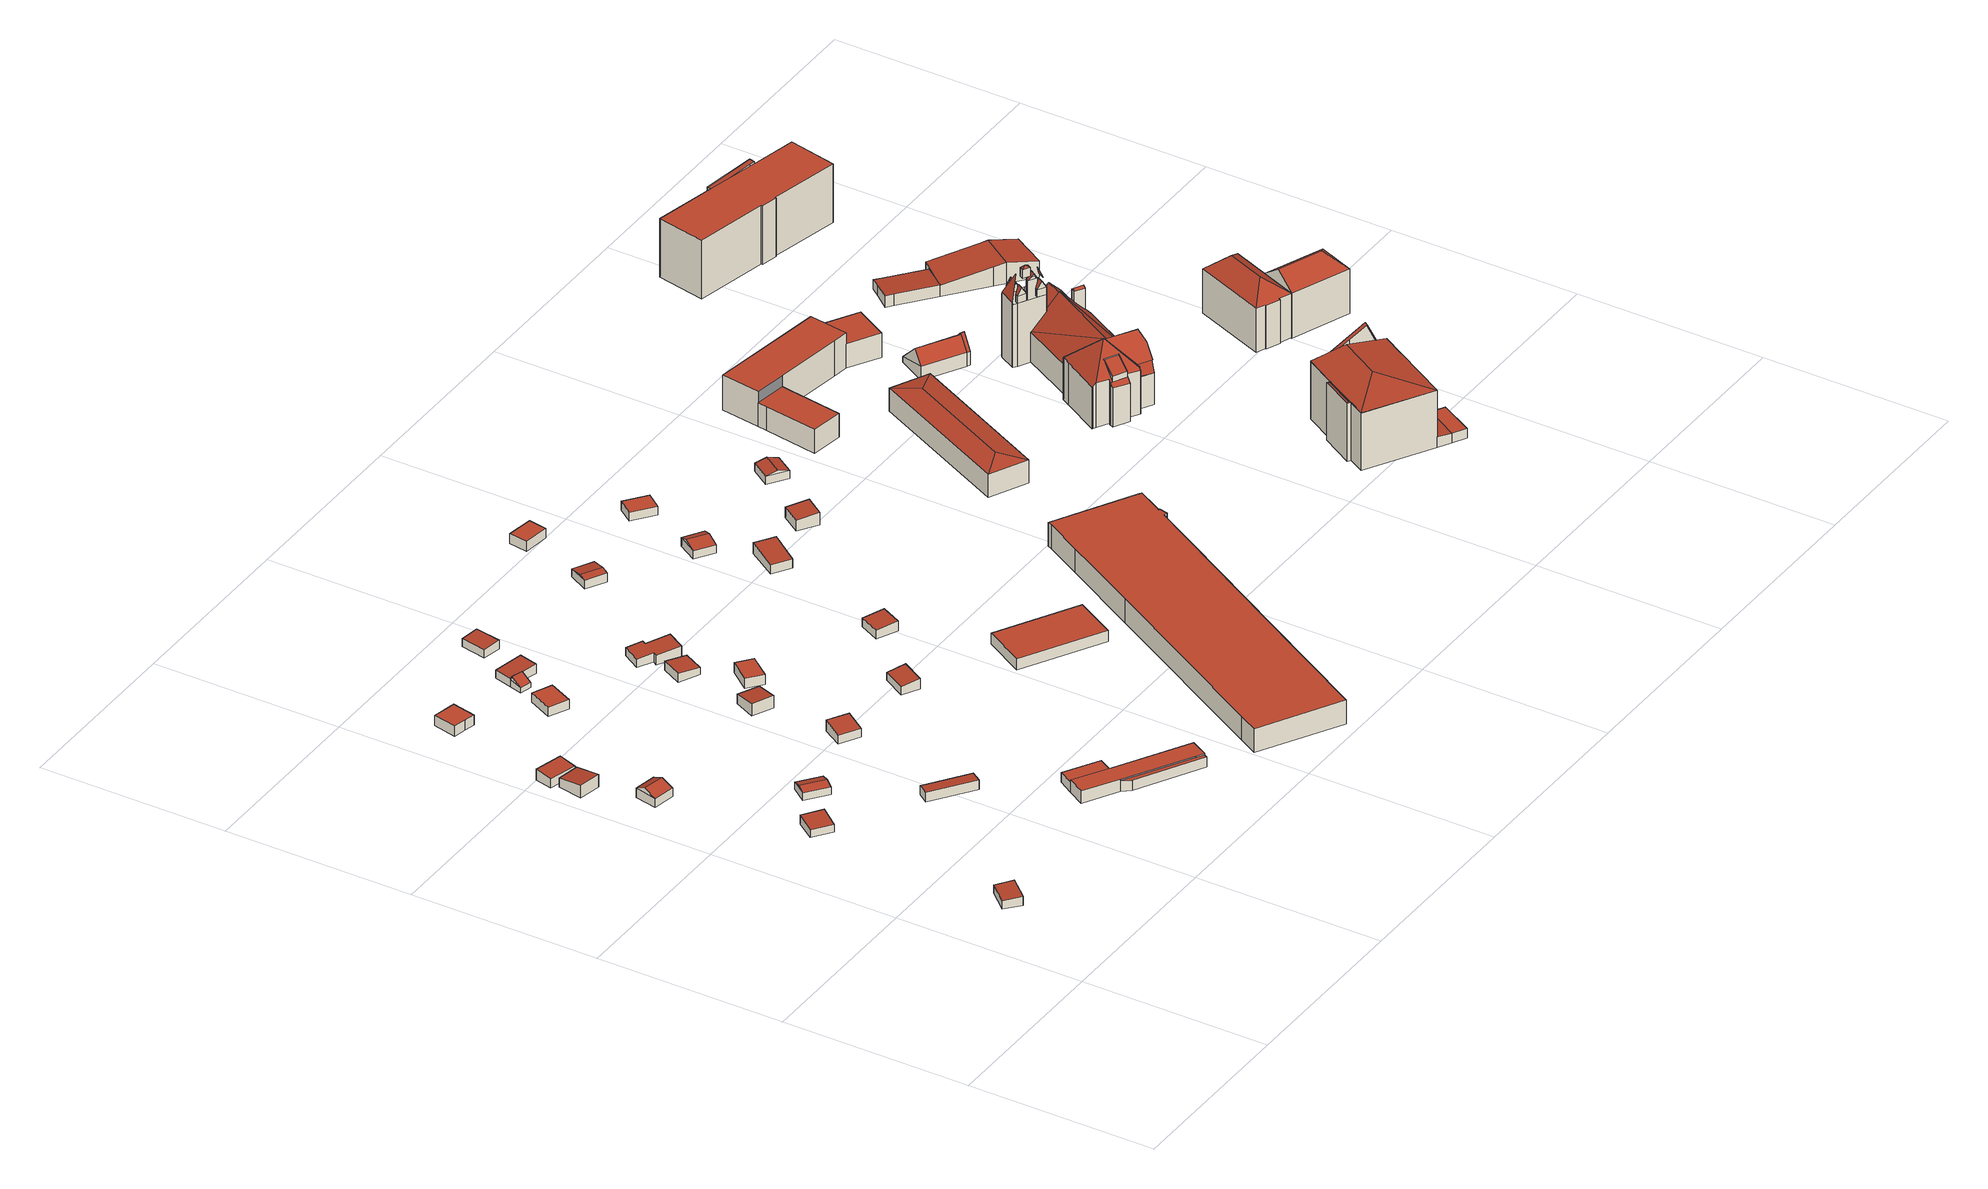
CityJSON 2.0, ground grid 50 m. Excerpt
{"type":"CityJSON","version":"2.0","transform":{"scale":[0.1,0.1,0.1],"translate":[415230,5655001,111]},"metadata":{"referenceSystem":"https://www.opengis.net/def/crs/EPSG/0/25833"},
"CityObjects":{
"building1":{"type":"Building","attributes":{"Dachtyp_tdc":"tdcPolyFlatRoof","Gemeindeschluessel":14612000,"Dachneigung":4.73,"QualitaetDacherkennung":81,"Geometrietyp2DReferenz":"3000","measuredHeight":2.61,"function":"31001_9998","roofType":"2100"},"geometry":[{"type":"Solid","lod":"2","boundaries":[[[[0,1,2,3]],[[4,5,1,0]],[[5,6,2,1]],[[6,7,3,2]],[[7,4,0,3]],[[7,6,5,4]]]],"semantics":{"surfaces":[{"type":"GroundSurface"},{"type":"WallSurface"},{"type":"RoofSurface"}],"values":[[0,1,1,1,1,2]]}}]},
"building2":{"type":"Building","attributes":{"Dachtyp_tdc":"tdcPolyFlatRoof","Gemeindeschluessel":14612000,"Dachneigung":4.54,"QualitaetDacherkennung":50,"Geometrietyp2DReferenz":"3000","measuredHeight":2.51,"function":"31001_9998","roofType":"2100"},"geometry":[{"type":"Solid","lod":"2","boundaries":[[[[8,9,10,11]],[[9,12,13,10]],[[12,14,15,13]],[[14,8,11,15]],[[14,12,9,8]],[[11,10,13,15]]]],"semantics":{"surfaces":[{"type":"WallSurface"},{"type":"RoofSurface"},{"type":"GroundSurface"}],"values":[[0,0,0,0,1,2]]}}]},
"building3":{"type":"Building","attributes":{"Dachtyp_tdc":"tdcPolyFlatRoof","Gemeindeschluessel":14612000,"Dachneigung":8.21,"QualitaetDacherkennung":61,"Geometrietyp2DReferenz":"3000","measuredHeight":3.49,"function":"31001_9998","roofType":"2100"},"geometry":[{"type":"Solid","lod":"2","boundaries":[[[[16,17,18,19]],[[17,20,21,18]],[[20,22,23,21]],[[22,16,19,23]],[[22,20,17,16]],[[19,18,21,23]]]],"semantics":{"surfaces":[{"type":"WallSurface"},{"type":"RoofSurface"},{"type":"GroundSurface"}],"values":[[0,0,0,0,1,2]]}}]},
"building4":{"type":"Building","attributes":{"Dachtyp_tdc":"tdcGableRoof","Gemeindeschluessel":14612000,"Dachneigung":23.46,"QualitaetDacherkennung":86,"Geometrietyp2DReferenz":"3000","measuredHeight":3.85,"function":"31001_9998","roofType":"3100"},"geometry":[{"type":"Solid","lod":"2","boundaries":[[[[24,25,26,27]],[[25,28,29,26]],[[28,30,31,29]],[[30,24,27,31]],[[28,25,32]],[[24,30,33]],[[25,24,33,32]],[[30,28,32,33]],[[27,26,29,31]]]],"semantics":{"surfaces":[{"type":"WallSurface"},{"type":"RoofSurface"},{"type":"GroundSurface"}],"values":[[0,0,0,0,0,0,1,1,2]]}}]},
"building5":{"type":"Building","attributes":{"Dachtyp_tdc":"tdcPolyFlatRoof","Gemeindeschluessel":14612000,"Dachneigung":6.87,"QualitaetDacherkennung":77,"Geometrietyp2DReferenz":"3000","measuredHeight":3.14,"function":"31001_9998","roofType":"2100"},"geometry":[{"type":"Solid","lod":"2","boundaries":[[[[34,35,36,37]],[[35,38,39,36]],[[38,40,41,39]],[[40,34,37,41]],[[40,38,35,34]],[[37,36,39,41]]]],"semantics":{"surfaces":[{"type":"WallSurface"},{"type":"RoofSurface"},{"type":"GroundSurface"}],"values":[[0,0,0,0,1,2]]}}]},
"building6":{"type":"Building","attributes":{"Dachtyp_tdc":"tdcGableRoof","Gemeindeschluessel":14612000,"Dachneigung":14.15,"QualitaetDacherkennung":58,"Geometrietyp2DReferenz":"3000","measuredHeight":2.53,"function":"31001_9998","roofType":"3100"},"geometry":[{"type":"Solid","lod":"2","boundaries":[[[[42,43,44,45]],[[43,46,47,44]],[[46,48,49,47]],[[48,42,45,49]],[[46,43,50]],[[42,48,51]],[[43,42,51,50]],[[48,46,50,51]],[[45,44,47,49]]]],"semantics":{"surfaces":[{"type":"WallSurface"},{"type":"RoofSurface"},{"type":"GroundSurface"}],"values":[[0,0,0,0,0,0,1,1,2]]}}]},
"building7":{"type":"Building","attributes":{"Dachtyp_tdc":"tdcPolyFlatRoof","Gemeindeschluessel":14612000,"Dachneigung":0,"QualitaetDacherkennung":83,"Geometrietyp2DReferenz":"3000","measuredHeight":2.77,"function":"31001_9998","roofType":"1000"},"geometry":[{"type":"Solid","lod":"2","boundaries":[[[[52,53,54,55]],[[53,56,57,54]],[[56,58,59,57]],[[58,60,61,59]],[[60,52,55,61]],[[60,58,56,53,52]],[[55,54,57,59,61]]]],"semantics":{"surfaces":[{"type":"WallSurface"},{"type":"RoofSurface"},{"type":"GroundSurface"}],"values":[[0,0,0,0,0,1,2]]}}]},
"building8":{"type":"Building","attributes":{"Dachtyp_tdc":"tdcPolyFlatRoof","Gemeindeschluessel":14612000,"Dachneigung":3.27,"QualitaetDacherkennung":50,"Geometrietyp2DReferenz":"3000","measuredHeight":2.54,"function":"31001_9998","roofType":"2100"},"geometry":[{"type":"Solid","lod":"2","boundaries":[[[[62,63,64,65]],[[63,66,67,64]],[[66,68,69,67]],[[68,62,65,69]],[[68,66,63,62]],[[65,64,67,69]]]],"semantics":{"surfaces":[{"type":"WallSurface"},{"type":"RoofSurface"},{"type":"GroundSurface"}],"values":[[0,0,0,0,1,2]]}}]},
"building9":{"type":"Building","attributes":{"Dachtyp_tdc":"tdcPolyFlatRoof","Gemeindeschluessel":14612000,"Dachneigung":0,"QualitaetDacherkennung":78,"Geometrietyp2DReferenz":"3000","measuredHeight":2.48,"function":"31001_9998","roofType":"1000"},"geometry":[{"type":"Solid","lod":"2","boundaries":[[[[70,71,72,73]],[[71,74,75,72]],[[74,76,77,75]],[[76,70,73,77]],[[76,74,71,70]],[[73,72,75,77]]]],"semantics":{"surfaces":[{"type":"WallSurface"},{"type":"RoofSurface"},{"type":"GroundSurface"}],"values":[[0,0,0,0,1,2]]}}]},
"building10":{"type":"Building","attributes":{"Gemeindeschluessel":14612000,"Geometrietyp2DReferenz":"3000","function":"31001_2000","roofType":"9999"},"children":["building10-1","building10-2","building10-3"]},
"building10-1":{"type":"BuildingPart","attributes":{"Dachtyp_tdc":"tdcPolyFlatRoof","Dachneigung":0,"QualitaetDacherkennung":18,"Geometrietyp2DReferenz":"3000","measuredHeight":3.37,"roofType":"1000"},"parents":["building10"],"geometry":[{"type":"MultiSurface","lod":"2","boundaries":[[[78,79,80,81,82]],[[83,84,85,86,87]],[[84,88,89,90,85]],[[91,78,82,92,93]],[[91,88,84,83,79,78]],[[82,81,86,85,90,92]]],"semantics":{"surfaces":[{"type":"WallSurface"},{"type":"RoofSurface"},{"type":"GroundSurface"}],"values":[0,0,0,0,1,2]}}]},
"building10-2":{"type":"BuildingPart","attributes":{"Dachtyp_tdc":"tdcPolyFlatRoof","Dachneigung":0,"QualitaetDacherkennung":76,"Geometrietyp2DReferenz":"3000","measuredHeight":2.63,"roofType":"1000"},"parents":["building10"],"geometry":[{"type":"MultiSurface","lod":"2","boundaries":[[[80,94,95,81]],[[94,96,97,95]],[[96,87,86,97]],[[87,96,94,80]],[[81,95,97,86]]],"semantics":{"surfaces":[{"type":"WallSurface"},{"type":"RoofSurface"},{"type":"GroundSurface"}],"values":[0,0,0,1,2]}}]},
"building10-3":{"type":"BuildingPart","attributes":{"Dachtyp_tdc":"tdcPolyFlatRoof","Dachneigung":8.44,"QualitaetDacherkennung":33,"Geometrietyp2DReferenz":"3000","measuredHeight":2.91,"roofType":"2100"},"parents":["building10"],"geometry":[{"type":"MultiSurface","lod":"2","boundaries":[[[98,92,90,99]],[[100,93,92,98]],[[89,101,99,90]],[[101,100,98,99]],[[101,89,93,100]]],"semantics":{"surfaces":[{"type":"GroundSurface"},{"type":"WallSurface"},{"type":"RoofSurface"}],"values":[0,1,1,1,2]}}]},
"building11":{"type":"Building","attributes":{"Dachtyp_tdc":"tdcPolyFlatRoof","Gemeindeschluessel":14612000,"Dachneigung":7.02,"QualitaetDacherkennung":82,"Geometrietyp2DReferenz":"3000","measuredHeight":3.09,"function":"31001_9998","roofType":"2100"},"geometry":[{"type":"Solid","lod":"2","boundaries":[[[[102,103,104,105]],[[103,106,107,104]],[[106,108,109,107]],[[108,102,105,109]],[[108,106,103,102]],[[105,104,107,109]]]],"semantics":{"surfaces":[{"type":"WallSurface"},{"type":"RoofSurface"},{"type":"GroundSurface"}],"values":[[0,0,0,0,1,2]]}}]},
"building12":{"type":"Building","attributes":{"Gemeindeschluessel":14612000,"Geometrietyp2DReferenz":"3000","function":"31001_9998","roofType":"9999"},"children":["building12-1","building12-2"]},
"building12-1":{"type":"BuildingPart","attributes":{"Dachtyp_tdc":"tdcGableRoof","Dachneigung":29.03,"QualitaetDacherkennung":16,"Geometrietyp2DReferenz":"3000","measuredHeight":3.1,"roofType":"3100"},"parents":["building12"],"geometry":[{"type":"MultiSurface","lod":"2","boundaries":[[[110,111,112,113]],[[111,114,115,112]],[[116,110,113,117]],[[114,111,118]],[[110,116,119]],[[111,110,119,118]],[[116,114,118,119]],[[113,112,115,117]]],"semantics":{"surfaces":[{"type":"WallSurface"},{"type":"RoofSurface"},{"type":"GroundSurface"}],"values":[0,0,0,0,0,1,1,2]}}]},
"building12-2":{"type":"BuildingPart","attributes":{"Dachtyp_tdc":"tdcPolyFlatRoof","Dachneigung":3.23,"QualitaetDacherkennung":62,"Geometrietyp2DReferenz":"3000","measuredHeight":2.67,"roofType":"2100"},"parents":["building12"],"geometry":[{"type":"MultiSurface","lod":"2","boundaries":[[[120,121,116,117,122]],[[123,124,125,115,114]],[[124,126,127,125]],[[126,120,122,127]],[[126,124,123,121,120]],[[122,117,115,125,127]]],"semantics":{"surfaces":[{"type":"WallSurface"},{"type":"RoofSurface"},{"type":"GroundSurface"}],"values":[0,0,0,0,1,2]}}]},
"building13":{"type":"Building","attributes":{"Dachtyp_tdc":"tdcPolyFlatRoof","Gemeindeschluessel":14612000,"Dachneigung":7.16,"QualitaetDacherkennung":60,"Geometrietyp2DReferenz":"3000","measuredHeight":3.4,"function":"31001_9998","roofType":"2100"},"geometry":[{"type":"Solid","lod":"2","boundaries":[[[[128,129,130,131]],[[129,132,133,130]],[[132,134,135,133]],[[134,128,131,135]],[[134,132,129,128]],[[131,130,133,135]]]],"semantics":{"surfaces":[{"type":"WallSurface"},{"type":"RoofSurface"},{"type":"GroundSurface"}],"values":[[0,0,0,0,1,2]]}}]},
"building14":{"type":"Building","attributes":{"Dachtyp_tdc":"tdcPolyFlatRoof","Gemeindeschluessel":14612000,"Dachneigung":3.27,"QualitaetDacherkennung":83,"Geometrietyp2DReferenz":"3000","measuredHeight":2.46,"function":"31001_9998","roofType":"2100"},"geometry":[{"type":"Solid","lod":"2","boundaries":[[[[136,137,138,139]],[[137,140,141,138]],[[140,142,143,141]],[[142,136,139,143]],[[142,140,137,136]],[[139,138,141,143]]]],"semantics":{"surfaces":[{"type":"WallSurface"},{"type":"RoofSurface"},{"type":"GroundSurface"}],"values":[[0,0,0,0,1,2]]}}]},
"building15":{"type":"Building","attributes":{"Dachtyp_tdc":"tdcPolyFlatRoof","Gemeindeschluessel":14612000,"Dachneigung":5.06,"QualitaetDacherkennung":80,"Geometrietyp2DReferenz":"3000","measuredHeight":2.51,"function":"31001_9998","roofType":"2100"},"geometry":[{"type":"Solid","lod":"2","boundaries":[[[[144,145,146,147]],[[145,148,149,146]],[[148,150,151,149]],[[150,144,147,151]],[[150,148,145,144]],[[147,146,149,151]]]],"semantics":{"surfaces":[{"type":"WallSurface"},{"type":"RoofSurface"},{"type":"GroundSurface"}],"values":[[0,0,0,0,1,2]]}}]},
"building16":{"type":"Building","attributes":{"Dachtyp_tdc":"tdcPolyFlatRoof","Gemeindeschluessel":14612000,"Dachneigung":0,"QualitaetDacherkennung":72,"Geometrietyp2DReferenz":"3000","measuredHeight":2.87,"function":"31001_9998","roofType":"1000"},"geometry":[{"type":"Solid","lod":"2","boundaries":[[[[152,153,154,155]],[[153,156,157,154]],[[156,158,159,157]],[[158,152,155,159]],[[158,156,153,152]],[[155,154,157,159]]]],"semantics":{"surfaces":[{"type":"WallSurface"},{"type":"RoofSurface"},{"type":"GroundSurface"}],"values":[[0,0,0,0,1,2]]}}]},
"building17":{"type":"Building","attributes":{"Dachtyp_tdc":"tdcPolyFlatRoof","Gemeindeschluessel":14612000,"Dachneigung":4.53,"QualitaetDacherkennung":60,"Geometrietyp2DReferenz":"3000","measuredHeight":3.14,"function":"31001_9998","roofType":"2100"},"geometry":[{"type":"Solid","lod":"2","boundaries":[[[[160,161,162,163]],[[161,164,165,162]],[[164,166,167,165]],[[166,168,169,167]],[[168,170,171,169]],[[170,172,173,171]],[[172,174,175,173]],[[174,160,163,175]],[[174,172,170,168,166,164,161,160]],[[163,162,165,167,169,171,173,175]]]],"semantics":{"surfaces":[{"type":"WallSurface"},{"type":"RoofSurface"},{"type":"GroundSurface"}],"values":[[0,0,0,0,0,0,0,0,1,2]]}}]},
"building18":{"type":"Building","attributes":{"Dachtyp_tdc":"tdcPolyFlatRoof","Gemeindeschluessel":14612000,"Dachneigung":8.21,"QualitaetDacherkennung":51,"Geometrietyp2DReferenz":"3000","measuredHeight":2.97,"function":"31001_9998","roofType":"2100"},"geometry":[{"type":"Solid","lod":"2","boundaries":[[[[176,177,178,179]],[[177,180,181,178]],[[180,182,183,181]],[[182,176,179,183]],[[182,180,177,176]],[[179,178,181,183]]]],"semantics":{"surfaces":[{"type":"WallSurface"},{"type":"RoofSurface"},{"type":"GroundSurface"}],"values":[[0,0,0,0,1,2]]}}]},
"building19":{"type":"Building","attributes":{"Dachtyp_tdc":"tdcPolyFlatRoof","Gemeindeschluessel":14612000,"Dachneigung":2.97,"QualitaetDacherkennung":89,"Geometrietyp2DReferenz":"3000","measuredHeight":2.74,"function":"31001_9998","roofType":"2100"},"geometry":[{"type":"Solid","lod":"2","boundaries":[[[[184,185,186,187]],[[185,188,189,186]],[[188,190,191,189]],[[190,184,187,191]],[[190,188,185,184]],[[187,186,189,191]]]],"semantics":{"surfaces":[{"type":"WallSurface"},{"type":"RoofSurface"},{"type":"GroundSurface"}],"values":[[0,0,0,0,1,2]]}}]},
"building20":{"type":"Building","attributes":{"Dachtyp_tdc":"tdcPolyFlatRoof","Gemeindeschluessel":14612000,"Dachneigung":0,"QualitaetDacherkennung":92,"Geometrietyp2DReferenz":"3000","measuredHeight":3.09,"function":"31001_2000","roofType":"1000"},"geometry":[{"type":"Solid","lod":"2","boundaries":[[[[192,193,194,195]],[[193,196,197,194]],[[196,198,199,197]],[[198,192,195,199]],[[198,196,193,192]],[[195,194,197,199]]]],"semantics":{"surfaces":[{"type":"WallSurface"},{"type":"RoofSurface"},{"type":"GroundSurface"}],"values":[[0,0,0,0,1,2]]}}]},
"building21":{"type":"Building","attributes":{"Dachtyp_tdc":"tdcGableRoof","Gemeindeschluessel":14612000,"Dachneigung":10.49,"QualitaetDacherkennung":80,"Geometrietyp2DReferenz":"3000","measuredHeight":2.82,"function":"31001_9998","roofType":"3100"},"geometry":[{"type":"Solid","lod":"2","boundaries":[[[[200,201,202,203]],[[204,205,203,202]],[[206,207,208,209]],[[201,200,207,206]],[[200,205,208,207]],[[205,204,209,208]],[[204,201,206,209]],[[205,200,203]],[[201,204,202]]]],"semantics":{"surfaces":[{"type":"RoofSurface"},{"type":"GroundSurface"},{"type":"WallSurface"}],"values":[[0,0,1,2,2,2,2,2,2]]}}]},
"building22":{"type":"Building","attributes":{"Dachtyp_tdc":"tdcPolyFlatRoof","Gemeindeschluessel":14612000,"Dachneigung":0,"QualitaetDacherkennung":30,"Geometrietyp2DReferenz":"3000","measuredHeight":6.66,"function":"31001_2000","roofType":"1000"},"geometry":[{"type":"Solid","lod":"2","boundaries":[[[[210,211,212,213]],[[211,214,215,212]],[[214,216,217,215]],[[216,218,219,217]],[[218,220,221,219]],[[220,222,223,221]],[[222,224,225,223]],[[224,226,227,225]],[[226,228,229,227]],[[228,230,231,229]],[[230,232,233,231]],[[232,234,235,233]],[[234,236,237,235]],[[236,238,239,237]],[[238,240,241,239]],[[240,242,243,241]],[[242,210,213,243]],[[242,240,238,236,234,232,230,228,226,224,222,220,218,216,214,211,210]],[[213,212,215,217,219,221,223,225,227,229,231,233,235,237,239,241,243]]]],"semantics":{"surfaces":[{"type":"WallSurface"},{"type":"RoofSurface"},{"type":"GroundSurface"}],"values":[[0,0,0,0,0,0,0,0,0,0,0,0,0,0,0,0,0,1,2]]}}]},
"building23":{"type":"Building","attributes":{"Dachtyp_tdc":"tdcPolyFlatRoof","Gemeindeschluessel":14612000,"Dachneigung":0,"QualitaetDacherkennung":79,"Geometrietyp2DReferenz":"3000","measuredHeight":2.69,"function":"31001_9998","roofType":"1000"},"geometry":[{"type":"Solid","lod":"2","boundaries":[[[[244,245,246,247]],[[245,248,249,246]],[[248,250,251,249]],[[250,244,247,251]],[[250,248,245,244]],[[247,246,249,251]]]],"semantics":{"surfaces":[{"type":"WallSurface"},{"type":"RoofSurface"},{"type":"GroundSurface"}],"values":[[0,0,0,0,1,2]]}}]},
"building24":{"type":"Building","attributes":{"Dachtyp_tdc":"tdcGableRoof","Gemeindeschluessel":14612000,"Dachneigung":14.58,"QualitaetDacherkennung":64,"Geometrietyp2DReferenz":"3000","measuredHeight":3.14,"function":"31001_9998","roofType":"3100"},"geometry":[{"type":"Solid","lod":"2","boundaries":[[[[252,253,254,255]],[[253,256,257,254]],[[256,258,259,257]],[[258,252,255,259]],[[256,253,260]],[[252,258,261]],[[253,252,261,260]],[[258,256,260,261]],[[255,254,257,259]]]],"semantics":{"surfaces":[{"type":"WallSurface"},{"type":"RoofSurface"},{"type":"GroundSurface"}],"values":[[0,0,0,0,0,0,1,1,2]]}}]},
"building25":{"type":"Building","attributes":{"Dachtyp_tdc":"tdcPolyFlatRoof","Gemeindeschluessel":14612000,"Dachneigung":2.65,"QualitaetDacherkennung":71,"Geometrietyp2DReferenz":"3000","measuredHeight":3.02,"function":"31001_9998","roofType":"2100"},"geometry":[{"type":"Solid","lod":"2","boundaries":[[[[262,263,264,265]],[[263,266,267,264]],[[266,268,269,267]],[[268,262,265,269]],[[268,266,263,262]],[[265,264,267,269]]]],"semantics":{"surfaces":[{"type":"WallSurface"},{"type":"RoofSurface"},{"type":"GroundSurface"}],"values":[[0,0,0,0,1,2]]}}]},
"building26":{"type":"Building","attributes":{"Dachtyp_tdc":"tdcPolyFlatRoof","Gemeindeschluessel":14612000,"Dachneigung":0,"QualitaetDacherkennung":67,"Geometrietyp2DReferenz":"3000","measuredHeight":2.43,"function":"31001_9998","roofType":"1000"},"geometry":[{"type":"Solid","lod":"2","boundaries":[[[[270,271,272,273]],[[271,274,275,272]],[[274,276,277,275]],[[276,270,273,277]],[[276,274,271,270]],[[273,272,275,277]]]],"semantics":{"surfaces":[{"type":"WallSurface"},{"type":"RoofSurface"},{"type":"GroundSurface"}],"values":[[0,0,0,0,1,2]]}}]},
"building27":{"type":"Building","attributes":{"Dachtyp_tdc":"tdcPolyFlatRoof","Gemeindeschluessel":14612000,"Dachneigung":5.5,"QualitaetDacherkennung":77,"Geometrietyp2DReferenz":"3000","measuredHeight":3.47,"function":"31001_9998","roofType":"2100"},"geometry":[{"type":"Solid","lod":"2","boundaries":[[[[278,279,280,281]],[[279,282,283,280]],[[282,284,285,283]],[[284,278,281,285]],[[284,282,279,278]],[[281,280,283,285]]]],"semantics":{"surfaces":[{"type":"WallSurface"},{"type":"RoofSurface"},{"type":"GroundSurface"}],"values":[[0,0,0,0,1,2]]}}]},
"building28":{"type":"Building","attributes":{"Dachtyp_tdc":"tdcGableRoof","Gemeindeschluessel":14612000,"Dachneigung":17.11,"QualitaetDacherkennung":74,"Geometrietyp2DReferenz":"3000","measuredHeight":3.15,"function":"31001_9998","roofType":"3100"},"geometry":[{"type":"Solid","lod":"2","boundaries":[[[[286,287,288,289]],[[287,290,291,288]],[[290,292,293,291]],[[292,286,289,293]],[[290,287,294]],[[286,292,295]],[[287,286,295,294]],[[292,290,294,295]],[[289,288,291,293]]]],"semantics":{"surfaces":[{"type":"WallSurface"},{"type":"RoofSurface"},{"type":"GroundSurface"}],"values":[[0,0,0,0,0,0,1,1,2]]}}]},
"building29":{"type":"Building","attributes":{"name":"Berufsfeuerwehr Dresden-Striesen","Dachtyp_tdc":"tdcFreeFormRoof","Gemeindeschluessel":14612000,"Dachneigung":10.48,"QualitaetDacherkennung":61,"Geometrietyp2DReferenz":"3000","measuredHeight":7.42,"function":"31001_3072","roofType":"5000"},"geometry":[{"type":"Solid","lod":"2","boundaries":[[[[296,297,298,299]],[[297,300,301,298]],[[300,302,303,301]],[[302,296,299,303]],[[304,305,302,300]],[[304,300,297]],[[305,304,297,296]],[[305,296,302]],[[299,298,301,303]]]],"semantics":{"surfaces":[{"type":"WallSurface"},{"type":"RoofSurface"},{"type":"GroundSurface"}],"values":[[0,0,0,0,1,1,1,1,2]]}}]},
"building30":{"type":"Building","attributes":{"Gemeindeschluessel":14612000,"Geometrietyp2DReferenz":"3000","function":"31001_9998","roofType":"9999"},"children":["building30-1","building30-2","building30-3"]},
"building30-1":{"type":"BuildingPart","attributes":{"Dachtyp_tdc":"tdcPolyFlatRoof","Dachneigung":0,"QualitaetDacherkennung":69,"Geometrietyp2DReferenz":"3000","measuredHeight":6.63,"roofType":"1000"},"parents":["building30"],"geometry":[{"type":"MultiSurface","lod":"2","boundaries":[[[306,307,308,309]],[[307,310,311,308]],[[310,312,313,311]],[[312,314,315,313]],[[314,316,317,315]],[[316,314,312,310,307,306]],[[309,308,311,313,315,317]]],"semantics":{"surfaces":[{"type":"WallSurface"},{"type":"RoofSurface"},{"type":"GroundSurface"}],"values":[0,0,0,0,0,1,2]}}]},
"building30-2":{"type":"BuildingPart","attributes":{"Dachtyp_tdc":"tdcPolyFlatRoof","Dachneigung":0,"QualitaetDacherkennung":87,"Geometrietyp2DReferenz":"3000","measuredHeight":6.69,"roofType":"1000"},"parents":["building30"],"geometry":[{"type":"MultiSurface","lod":"2","boundaries":[[[318,319,320,321]],[[319,322,323,320]],[[324,318,321,325]],[[324,322,319,318]],[[321,320,323,325]]],"semantics":{"surfaces":[{"type":"WallSurface"},{"type":"RoofSurface"},{"type":"GroundSurface"}],"values":[0,0,0,1,2]}}]},
"building30-3":{"type":"BuildingPart","attributes":{"Dachtyp_tdc":"tdcPolyFlatRoof","Dachneigung":0,"QualitaetDacherkennung":66,"Geometrietyp2DReferenz":"3000","measuredHeight":9.76,"roofType":"1000"},"parents":["building30"],"geometry":[{"type":"MultiSurface","lod":"2","boundaries":[[[326,327,328,317,316]],[[327,329,330,328]],[[329,331,324,325,330]],[[332,333,334,323,322]],[[333,335,306,309,334]],[[335,333,332,331,329,327,326]],[[317,328,330,325,323,334,309]]],"semantics":{"surfaces":[{"type":"WallSurface"},{"type":"RoofSurface"},{"type":"GroundSurface"}],"values":[0,0,0,0,0,1,2]}}]},
"building31":{"type":"Building","attributes":{"Gemeindeschluessel":14612000,"Geometrietyp2DReferenz":"3000","function":"31001_9998","roofType":"9999"},"children":["building31-1","building31-2","building31-3","building31-4","building31-5","building31-6"]},
"building31-1":{"type":"BuildingPart","attributes":{"Dachtyp_tdc":"tdcPolyFlatRoof","Dachneigung":4.41,"QualitaetDacherkennung":29,"Geometrietyp2DReferenz":"3000","measuredHeight":2.88,"roofType":"2100"},"parents":["building31"],"geometry":[{"type":"MultiSurface","lod":"2","boundaries":[[[336,337,338,339]],[[340,341,342,343]],[[341,344,345,342]],[[344,346,347,345]],[[346,344,341,340,336,339]],[[338,337,343,342,345,347]]],"semantics":{"surfaces":[{"type":"WallSurface"},{"type":"RoofSurface"},{"type":"GroundSurface"}],"values":[0,0,0,0,1,2]}}]},
"building31-2":{"type":"BuildingPart","attributes":{"Dachtyp_tdc":"tdcGableRoof","Dachneigung":65.33,"QualitaetDacherkennung":3,"Geometrietyp2DReferenz":"3000","measuredHeight":21.29,"roofType":"3100"},"parents":["building31"],"geometry":[{"type":"MultiSurface","lod":"2","boundaries":[[[348,349,350,351,352]],[[349,353,354,350]],[[355,356,357,358,359]],[[360,361,362,363,364,365,366]],[[349,364,363,367,368,353]],[[356,366,365,348]],[[355,360,366,356]],[[348,365,364,349]],[[358,351,350,354,359]]],"semantics":{"surfaces":[{"type":"WallSurface"},{"type":"RoofSurface"},{"type":"GroundSurface"}],"values":[0,0,0,1,1,0,0,0,2]}}]},
"building31-3":{"type":"BuildingPart","attributes":{"Dachtyp_tdc":"tdcGableRoof","Dachneigung":10.87,"QualitaetDacherkennung":15,"Geometrietyp2DReferenz":"3000","measuredHeight":5.04,"roofType":"3100"},"parents":["building31"],"geometry":[{"type":"MultiSurface","lod":"2","boundaries":[[[357,369,370,358]],[[369,371,372,370]],[[371,352,351,372]],[[371,369,373]],[[369,357,374,373]],[[352,371,373,374]],[[358,370,372,351]]],"semantics":{"surfaces":[{"type":"WallSurface"},{"type":"RoofSurface"},{"type":"GroundSurface"}],"values":[0,0,0,0,1,1,2]}}]},
"building31-4":{"type":"BuildingPart","attributes":{"Dachtyp_tdc":"tdcHipAndGableRoof","Dachneigung":10.06,"QualitaetDacherkennung":36,"Geometrietyp2DReferenz":"3000","measuredHeight":17.58,"roofType":"5000"},"parents":["building31"],"geometry":[{"type":"MultiSurface","lod":"2","boundaries":[[[375,376,377,337,336]],[[376,378,379,377]],[[380,381,382,383]],[[381,384,360,355,359,382]],[[385,386,340,343,354,353]],[[387,375,388]],[[386,385,367,389,388,375]],[[390,387,388,389,362,391,392,393]],[[380,393,392,381]],[[381,392,391,384]],[[376,387,390,378]],[[375,387,376]],[[343,337,377,379,383,382,359,354]]],"semantics":{"surfaces":[{"type":"WallSurface"},{"type":"RoofSurface"},{"type":"GroundSurface"}],"values":[0,0,0,0,0,1,1,1,0,0,0,0,2]}}]},
"building31-5":{"type":"BuildingPart","attributes":{"Dachtyp_tdc":"tdcFreeFormRoof","Dachneigung":19.12,"QualitaetDacherkennung":36,"Geometrietyp2DReferenz":"3000","measuredHeight":16.16,"roofType":"5000"},"parents":["building31"],"geometry":[{"type":"MultiSurface","lod":"2","boundaries":[[[394,395,379,378,390]],[[394,396,397,395]],[[396,393,380,383,397]],[[398,393,396]],[[399,398,396,394]],[[399,394,390]],[[398,399,390,393]],[[379,395,397,383]]],"semantics":{"surfaces":[{"type":"WallSurface"},{"type":"RoofSurface"},{"type":"GroundSurface"}],"values":[0,0,0,1,1,1,1,2]}}]},
"building31-6":{"type":"BuildingPart","attributes":{"Dachtyp_tdc":"tdcPolyFlatRoof","Dachneigung":0,"QualitaetDacherkennung":79,"Geometrietyp2DReferenz":"3000","measuredHeight":2.53,"roofType":"1000"},"parents":["building31"],"geometry":[{"type":"MultiSurface","lod":"2","boundaries":[[[346,400,401,347]],[[400,402,403,401]],[[402,339,338,403]],[[339,402,400,346]],[[347,401,403,338]]],"semantics":{"surfaces":[{"type":"WallSurface"},{"type":"RoofSurface"},{"type":"GroundSurface"}],"values":[0,0,0,1,2]}}]},
"building32":{"type":"Building","attributes":{"name":"Berufsfeuerwehr Dresden-Striesen","Gemeindeschluessel":14612000,"Geometrietyp2DReferenz":"3000","function":"31001_3072","roofType":"9999"},"children":["building32-1","building32-2"]},
"building32-1":{"type":"BuildingPart","attributes":{"Dachtyp_tdc":"tdcGableRoof","Dachneigung":44.34,"QualitaetDacherkennung":51,"Geometrietyp2DReferenz":"3000","measuredHeight":7.43,"roofType":"3100"},"parents":["building32"],"geometry":[{"type":"MultiSurface","lod":"2","boundaries":[[[404,405,406,407]],[[408,409,410,411,412]],[[409,413,414,410]],[[413,404,407,414]],[[413,415,416,417,418,404]],[[408,416,415,409]],[[404,418,419,405]],[[409,415,413]],[[407,406,411,410,414]]],"semantics":{"surfaces":[{"type":"WallSurface"},{"type":"RoofSurface"},{"type":"GroundSurface"}],"values":[0,0,0,0,1,1,0,0,2]}}]},
"building32-2":{"type":"BuildingPart","attributes":{"Dachtyp_tdc":"tdcGableRoof","Dachneigung":53.21,"QualitaetDacherkennung":39,"Geometrietyp2DReferenz":"3000","measuredHeight":7.68,"roofType":"3100"},"parents":["building32"],"geometry":[{"type":"MultiSurface","lod":"2","boundaries":[[[419,420,421,406,405]],[[420,422,423,421]],[[422,412,411,423]],[[422,420,424]],[[420,419,417,425,424]],[[422,424,425,416,412]],[[406,421,423,411]]],"semantics":{"surfaces":[{"type":"WallSurface"},{"type":"RoofSurface"},{"type":"GroundSurface"}],"values":[0,0,0,0,1,1,2]}}]},
"building33":{"type":"Building","attributes":{"name":"Berufsfeuerwehr Dresden-Striesen","Gemeindeschluessel":14612000,"QualitaetDacherkennung":100,"Geometrietyp2DReferenz":"3000","function":"31001_3072","roofType":"9999"},"children":["building33-1","building33-2","building33-3","building33-4","building33-5","building33-6","building33-7","building33-8","building33-9","building33-10","building33-11","building33-12","building33-13","building33-14","building33-15"]},
"building33-1":{"type":"BuildingPart","attributes":{"Dachtyp_tdc":"tdcPyramidRoof","Dachneigung":47.78,"QualitaetDacherkennung":100,"Geometrietyp2DReferenz":"3000","measuredHeight":3.01,"roofType":"4000"},"parents":["building33"],"geometry":[{"type":"Solid","lod":"2","boundaries":[[[[426,427,428,429]],[[427,430,431,428]],[[430,432,433,431]],[[432,426,429,433]],[[427,426,434]],[[430,427,434]],[[432,430,434]],[[426,432,434]],[[429,428,431,433]]]],"semantics":{"surfaces":[{"type":"WallSurface"},{"type":"RoofSurface"},{"type":"GroundSurface"}],"values":[[0,0,0,0,1,1,1,1,2]]}}]},
"building33-2":{"type":"BuildingPart","attributes":{"Dachtyp_tdc":"tdcGableRoof","Dachneigung":57.97,"QualitaetDacherkennung":100,"Geometrietyp2DReferenz":"3000","measuredHeight":21.16,"roofType":"3100"},"parents":["building33"],"geometry":[{"type":"MultiSurface","lod":"2","boundaries":[[[435,436,437,438]],[[436,439,440,437]],[[439,441,442,440]],[[441,435,438,442]],[[439,436,443]],[[436,435,444,443]],[[441,439,443,444]],[[438,437,440,442]]],"semantics":{"surfaces":[{"type":"WallSurface"},{"type":"RoofSurface"},{"type":"GroundSurface"}],"values":[0,0,0,0,0,1,1,2]}}]},
"building33-3":{"type":"BuildingPart","attributes":{"Dachtyp_tdc":"tdcLeanToRoof","Dachneigung":32.39,"QualitaetDacherkennung":100,"Geometrietyp2DReferenz":"3000","measuredHeight":4,"roofType":"2100"},"parents":["building33"],"geometry":[{"type":"Solid","lod":"2","boundaries":[[[[445,446,447,448]],[[446,449,450,447]],[[449,451,452,450]],[[451,445,448,452]],[[451,449,446,445]],[[448,447,450,452]]]],"semantics":{"surfaces":[{"type":"WallSurface"},{"type":"RoofSurface"},{"type":"GroundSurface"}],"values":[[0,0,0,0,1,2]]}}]},
"building33-4":{"type":"BuildingPart","attributes":{"Dachtyp_tdc":"tdcGableRoof","Dachneigung":45.19,"QualitaetDacherkennung":100,"Geometrietyp2DReferenz":"3000","measuredHeight":16.47,"roofType":"3100"},"parents":["building33"],"geometry":[{"type":"MultiSurface","lod":"2","boundaries":[[[453,454,455,456,457]],[[454,458,459,455]],[[458,460,461,459]],[[460,462,463,461]],[[462,464,465,463]],[[464,466,467,465]],[[466,468,469,467]],[[460,458,454,453,470]],[[462,460,470,464]],[[468,464,470]],[[464,468,466]],[[471,456,455,459,461,463,465,467,469]]],"semantics":{"surfaces":[{"type":"WallSurface"},{"type":"RoofSurface"},{"type":"GroundSurface"}],"values":[0,0,0,0,0,0,0,1,1,1,1,2]}}]},
"building33-5":{"type":"BuildingPart","attributes":{"Dachtyp_tdc":"tdcGableRoof","Dachneigung":57.96,"QualitaetDacherkennung":100,"Geometrietyp2DReferenz":"3000","measuredHeight":3.96,"roofType":"3100"},"parents":["building33"],"geometry":[{"type":"MultiSurface","lod":"2","boundaries":[[[472,473,474,475]],[[473,476,477,474]],[[476,478,479,477]],[[478,472,475,479]],[[476,473,480]],[[473,472,481,480]],[[478,476,480,481]],[[475,474,477,479]]],"semantics":{"surfaces":[{"type":"WallSurface"},{"type":"RoofSurface"},{"type":"GroundSurface"}],"values":[0,0,0,0,0,1,1,2]}}]},
"building33-6":{"type":"BuildingPart","attributes":{"Dachtyp_tdc":"tdcGableRoof","Dachneigung":45,"QualitaetDacherkennung":100,"Geometrietyp2DReferenz":"3000","measuredHeight":10.09,"roofType":"3100"},"parents":["building33"],"geometry":[{"type":"MultiSurface","lod":"2","boundaries":[[[482,483,484,485]],[[483,486,487,484]],[[486,488,489,487]],[[488,490,491,489]],[[490,492,493,491]],[[492,457,456,493]],[[494,482,485,495,496,497]],[[498,457,492,490]],[[490,488,486,483,482,494,499,498]],[[485,484,487,489,491,493,456,500,501,495]]],"semantics":{"surfaces":[{"type":"WallSurface"},{"type":"RoofSurface"},{"type":"GroundSurface"}],"values":[0,0,0,0,0,0,0,1,1,2]}}]},
"building33-7":{"type":"BuildingPart","attributes":{"Dachtyp_tdc":"tdcHippedGableRoof","Dachneigung":67.58,"QualitaetDacherkennung":100,"Geometrietyp2DReferenz":"3000","measuredHeight":23.62,"roofType":"3300"},"parents":["building33"],"geometry":[{"type":"MultiSurface","lod":"2","boundaries":[[[502,474,503,504,505,506]],[[474,507,508,503]],[[509,510,511]],[[512,513,514]],[[508,515,516,517,518,519,520,521,522,523,524,525,504,503]],[[507,526,515,508]],[[526,513,516,515]],[[513,512,517,516]],[[512,527,518,517]],[[527,528,518]],[[528,529,519,518]],[[529,530,520,519]],[[530,531,521,520]],[[531,532,522,521]],[[532,533,534,535,523,522]]],"semantics":{"surfaces":[{"type":"WallSurface"},{"type":"RoofSurface"},{"type":"GroundSurface"}],"values":[0,0,1,1,2,0,0,0,0,0,0,0,0,0,0]}}]},
"building33-8":{"type":"BuildingPart","attributes":{"Dachtyp_tdc":"tdcPyramidRoof","Dachneigung":47.6,"QualitaetDacherkennung":100,"Geometrietyp2DReferenz":"3000","measuredHeight":18.99,"roofType":"4000"},"parents":["building33"],"geometry":[{"type":"MultiSurface","lod":"2","boundaries":[[[536,537,538,539]],[[537,540,541,538]],[[540,542,543,541]],[[544,545,546,547,548,549]],[[545,550,551,546]],[[550,552,553,551]],[[552,554,555,553]],[[554,556,557,555]],[[558,559,560,561]],[[559,562,563,560]],[[562,564,565,563]],[[564,566,567,565]],[[566,536,539,567]],[[542,540,537,568,569]],[[562,559,558,570,556,554,552,550,568]],[[537,536,566,564,562,568]],[[539,538,541,543,547,546,551,553,555,557,571,561,560,563,565,567]]],"semantics":{"surfaces":[{"type":"WallSurface"},{"type":"RoofSurface"},{"type":"GroundSurface"}],"values":[0,0,0,0,0,0,0,0,0,0,0,0,0,1,1,1,2]}}]},
"building33-9":{"type":"BuildingPart","attributes":{"Dachtyp_tdc":"tdcGableAndHippedGRoof","Dachneigung":52.07,"QualitaetDacherkennung":100,"Geometrietyp2DReferenz":"3000","measuredHeight":6.22,"roofType":"9999"},"parents":["building33"],"geometry":[{"type":"MultiSurface","lod":"2","boundaries":[[[572,573,574,575]],[[575,574,576]],[[573,577,578,569,576,574]],[[579,580,572,575,576,569]]],"semantics":{"surfaces":[{"type":"WallSurface"},{"type":"RoofSurface"}],"values":[0,1,1,1]}}]},
"building33-10":{"type":"BuildingPart","attributes":{"Dachtyp_tdc":"tdcCutGableRoof","Dachneigung":0,"QualitaetDacherkennung":100,"Geometrietyp2DReferenz":"3000","measuredHeight":11.73,"roofType":"9999"},"parents":["building33"],"geometry":[{"type":"MultiSurface","lod":"2","boundaries":[[[581,582,583,584]],[[582,585,586,583]],[[585,587,588,586]],[[587,589,590,588]],[[589,548,547,590]],[[549,589,580,579]],[[581,578,577,582]],[[582,577,591,585]],[[585,591,592,587]],[[587,592,580,589]],[[589,549,548]],[[584,583,586,588,590,547]]],"semantics":{"surfaces":[{"type":"WallSurface"},{"type":"RoofSurface"},{"type":"GroundSurface"}],"values":[0,0,0,0,0,1,1,0,0,0,0,2]}}]},
"building33-11":{"type":"BuildingPart","attributes":{"Dachtyp_tdc":"tdcGableRoof","Dachneigung":57.97,"QualitaetDacherkennung":100,"Geometrietyp2DReferenz":"3000","measuredHeight":3.96,"roofType":"3100"},"parents":["building33"],"geometry":[{"type":"MultiSurface","lod":"2","boundaries":[[[593,594,595,596]],[[594,597,507,595]],[[597,598,599,507]],[[598,593,596,599]],[[597,594,600]],[[594,593,601,600]],[[598,597,600,601]],[[596,595,507,599]]],"semantics":{"surfaces":[{"type":"WallSurface"},{"type":"RoofSurface"},{"type":"GroundSurface"}],"values":[0,0,0,0,0,1,1,2]}}]},
"building33-12":{"type":"BuildingPart","attributes":{"Dachtyp_tdc":"tdcGableRoof","Dachneigung":57.96,"QualitaetDacherkennung":100,"Geometrietyp2DReferenz":"3000","measuredHeight":3.96,"roofType":"3100"},"parents":["building33"],"geometry":[{"type":"MultiSurface","lod":"2","boundaries":[[[602,603,604,605]],[[603,606,607,604]],[[606,608,609,607]],[[608,602,605,609]],[[606,603,610]],[[603,602,611,610]],[[608,606,610,611]],[[605,604,607,609]]],"semantics":{"surfaces":[{"type":"WallSurface"},{"type":"RoofSurface"},{"type":"GroundSurface"}],"values":[0,0,0,0,0,1,1,2]}}]},
"building33-13":{"type":"BuildingPart","attributes":{"Dachtyp_tdc":"tdcLeanToRoof","Dachneigung":45.09,"QualitaetDacherkennung":100,"Geometrietyp2DReferenz":"3000","measuredHeight":11.75,"roofType":"2100"},"parents":["building33"],"geometry":[{"type":"MultiSurface","lod":"2","boundaries":[[[612,558,561,613]],[[558,570,571,561]],[[556,614,615,557]],[[614,616,617,615]],[[616,612,613,617]],[[616,614,556,570,558,612]],[[613,561,571,557,615,617]]],"semantics":{"surfaces":[{"type":"WallSurface"},{"type":"RoofSurface"},{"type":"GroundSurface"}],"values":[0,0,0,0,0,1,2]}}]},
"building33-14":{"type":"BuildingPart","attributes":{"Dachtyp_tdc":"tdcLeanToRoof","Dachneigung":0,"QualitaetDacherkennung":100,"Geometrietyp2DReferenz":"3000","measuredHeight":6.02,"roofType":"2100"},"parents":["building33"],"geometry":[{"type":"MultiSurface","lod":"2","boundaries":[[[534,618,619,535]],[[618,620,621,619]],[[620,497,496,621]],[[622,497,620,618,534,623,624,506,625]],[[505,626,627,535,619,621,496,628,629]]],"semantics":{"surfaces":[{"type":"WallSurface"},{"type":"RoofSurface"},{"type":"GroundSurface"}],"values":[0,0,0,1,2]}}]},
"building33-15":{"type":"BuildingPart","attributes":{"Dachtyp_tdc":"tdcGableRoof","Dachneigung":44.97,"QualitaetDacherkennung":100,"Geometrietyp2DReferenz":"3000","measuredHeight":16.5,"roofType":"3100"},"parents":["building33"],"geometry":[{"type":"Solid","lod":"2","boundaries":[[[[630,631,632,633]],[[631,634,635,632]],[[634,636,637,635]],[[636,630,633,637]],[[634,631,638]],[[630,636,639]],[[631,630,639,638]],[[636,634,638,639]],[[633,632,635,637]]]],"semantics":{"surfaces":[{"type":"WallSurface"},{"type":"RoofSurface"},{"type":"GroundSurface"}],"values":[[0,0,0,0,0,0,1,1,2]]}}]},
"building34":{"type":"Building","attributes":{"Gemeindeschluessel":14612000,"Geometrietyp2DReferenz":"3000","function":"31001_2000","roofType":"9999"},"children":["building34-1","building34-2"]},
"building34-1":{"type":"BuildingPart","attributes":{"Dachtyp_tdc":"tdcGableRoof","Dachneigung":10,"QualitaetDacherkennung":14,"Geometrietyp2DReferenz":"3000","measuredHeight":5.92,"roofType":"3100"},"parents":["building34"],"geometry":[{"type":"MultiSurface","lod":"2","boundaries":[[[640,641,642,643]],[[641,644,645,642]],[[644,646,647,645]],[[641,640,648,649]],[[649,650,651,652,653,646,644,641]],[[654,655,656,657,658,643,642,645,647]],[[652,654,659]],[[652,651,655,654]],[[651,650,656,655]],[[650,649,657,656]],[[649,648,658,657]],[[648,640,643,658]]],"semantics":{"surfaces":[{"type":"WallSurface"},{"type":"RoofSurface"},{"type":"GroundSurface"}],"values":[0,0,0,1,1,2,0,0,0,0,0,0]}}]},
"building34-2":{"type":"BuildingPart","attributes":{"Dachtyp_tdc":"tdcPolyFlatRoof","Dachneigung":4.19,"QualitaetDacherkennung":81,"Geometrietyp2DReferenz":"3000","measuredHeight":3.24,"roofType":"2100"},"parents":["building34"],"geometry":[{"type":"MultiSurface","lod":"2","boundaries":[[[660,661,662,647,646]],[[661,663,664,662]],[[663,665,666,664]],[[665,667,668,666]],[[667,669,670,668]],[[669,659,654,670]],[[669,667,665,663,661,660,653,659]],[[647,662,664,666,668,670,654]]],"semantics":{"surfaces":[{"type":"WallSurface"},{"type":"RoofSurface"},{"type":"GroundSurface"}],"values":[0,0,0,0,0,0,1,2]}}]},
"building35":{"type":"Building","attributes":{"Dachtyp_tdc":"tdcHipRoof","Gemeindeschluessel":14612000,"Dachneigung":36.68,"QualitaetDacherkennung":74,"Geometrietyp2DReferenz":"3000","measuredHeight":16.09,"function":"31001_9998","roofType":"3200"},"geometry":[{"type":"Solid","lod":"2","boundaries":[[[[671,672,673,674]],[[672,675,676,673]],[[675,677,678,676]],[[677,679,680,678]],[[679,681,682,680]],[[681,683,684,682]],[[683,685,686,684]],[[685,687,688,686]],[[687,671,674,688]],[[683,681,689]],[[679,677,675,672,671,687,690]],[[681,679,690,689]],[[687,685,683,689,690]],[[674,673,676,678,680,682,684,686,688]]]],"semantics":{"surfaces":[{"type":"WallSurface"},{"type":"RoofSurface"},{"type":"GroundSurface"}],"values":[[0,0,0,0,0,0,0,0,0,1,1,1,1,2]]}}]},
"building36":{"type":"Building","attributes":{"Gemeindeschluessel":14612000,"Geometrietyp2DReferenz":"3000","function":"31001_9998","roofType":"9999"},"children":["building36-1","building36-2"]},
"building36-1":{"type":"BuildingPart","attributes":{"Dachtyp_tdc":"tdcPolyFlatRoof","Dachneigung":0,"QualitaetDacherkennung":81,"Geometrietyp2DReferenz":"3000","measuredHeight":16.21,"roofType":"1000"},"parents":["building36"],"geometry":[{"type":"MultiSurface","lod":"2","boundaries":[[[691,692,693,694,695]],[[692,691,696,697,698,699,700,701,702,703,704,705]],[[706,707,708,709,710,711,712,713,714,695,694]],[[703,702,708,707]],[[702,701,709,708]],[[701,700,710,709]],[[700,699,711,710]],[[699,698,712,711]],[[698,697,713,712]],[[697,696,714,713]],[[696,691,695,714]]],"semantics":{"surfaces":[{"type":"WallSurface"},{"type":"RoofSurface"},{"type":"GroundSurface"}],"values":[0,1,2,0,0,0,0,0,0,0,0]}}]},
"building36-2":{"type":"BuildingPart","attributes":{"Dachtyp_tdc":"tdcPolyFlatRoof","Dachneigung":4.11,"QualitaetDacherkennung":27,"Geometrietyp2DReferenz":"3000","measuredHeight":16.91,"roofType":"2100"},"parents":["building36"],"geometry":[{"type":"MultiSurface","lod":"2","boundaries":[[[693,715,716,694]],[[715,717,718,716]],[[717,719,707,718]],[[719,703,707]],[[717,715,693,720,704,719]],[[706,694,716,718,707]]],"semantics":{"surfaces":[{"type":"WallSurface"},{"type":"RoofSurface"},{"type":"GroundSurface"}],"values":[0,0,0,0,1,2]}}]},
"building37":{"type":"Building","attributes":{"Dachtyp_tdc":"tdcHipAndGableRoof","Gemeindeschluessel":14612000,"Dachneigung":36.64,"QualitaetDacherkennung":78,"Geometrietyp2DReferenz":"3000","measuredHeight":16.25,"function":"31001_9998","roofType":"5000"},"geometry":[{"type":"Solid","lod":"2","boundaries":[[[[685,721,722,723]],[[721,724,725,722]],[[724,726,727,725]],[[726,685,723,727]],[[724,721,728]],[[685,726,729]],[[721,685,729,728]],[[726,724,728,729]],[[723,722,725,727]]]],"semantics":{"surfaces":[{"type":"WallSurface"},{"type":"RoofSurface"},{"type":"GroundSurface"}],"values":[[0,0,0,0,1,0,1,1,2]]}}]}
},
"vertices":[
[163,336,37],[200,303,37],[153,251,37],[116,285,37],[163,336,59],[200,303,63],[153,251,63],[116,285,59],
[142,818,53],[177,866,58],[177,866,33],[142,818,33],[226,831,58],[226,831,33],[190,782,53],[190,782,33],
[6,1352,67],[19,1418,57],[19,1418,32],[6,1352,32],[78,1407,57],[78,1407,32],[66,1341,67],[66,1341,32],
[122,1175,55],[63,1186,55],[63,1186,31],[122,1175,31],[75,1245,58],[75,1245,31],[134,1234,58],[134,1234,31],[70,1219,69],[128,1207,69],
[91,1459,62],[80,1413,56],[80,1413,31],[91,1459,31],[5,1433,56],[5,1433,31],[16,1478,62],[16,1478,31],
[321,871,50],[266,914,50],[266,914,30],[321,871,30],[296,954,49],[296,954,30],[352,911,49],[352,911,30],[280,933,56],[335,890,56],
[148,1781,59],[134,1718,59],[134,1718,31],[148,1781,31],[106,1724,59],[106,1724,31],[72,1732,59],[72,1732,31],[86,1795,59],[86,1795,31],
[532,617,57],[512,589,59],[512,589,33],[532,617,33],[404,666,59],[404,666,33],[424,694,57],[424,694,33],
[343,1635,51],[312,1570,51],[312,1570,26],[343,1635,26],[260,1595,51],[260,1595,26],[291,1659,51],[291,1659,26],
[582,356,70],[608,401,70],[608,401,63],[608,401,36],[582,356,36],[699,348,70],[887,240,70],[887,240,36],[699,348,36],[699,348,63],[862,195,70],[862,195,65],[862,195,36],[670,305,70],[670,305,36],[670,305,65],
[632,441,63],[632,441,36],[722,389,63],[722,389,36],
[687,284,36],[859,188,36],[687,284,64],[859,188,64],
[501,961,57],[532,1013,65],[532,1013,34],[501,961,34],[583,982,65],[583,982,34],[553,931,57],[553,931,34],
[337,1689,42],[306,1697,42],[306,1697,28],[337,1689,28],[315,1730,48],[315,1730,28],[346,1722,48],[346,1722,28],[314,1726,59],[345,1717,59],
[393,1709,54],[346,1722,52],[393,1709,28],[315,1730,50],[329,1779,50],[329,1779,28],[406,1759,54],[406,1759,28],
[496,1192,67],[522,1246,60],[522,1246,33],[496,1192,33],[576,1220,60],[576,1220,33],[551,1166,67],[551,1166,33],
[400,1913,49],[449,1903,51],[449,1903,27],[400,1913,27],[435,1834,52],[435,1834,27],[386,1844,49],[386,1844,27],
[556,1463,55],[610,1436,50],[610,1436,30],[556,1463,30],[583,1383,50],[583,1383,30],[529,1410,55],[529,1410,30],
[584,1264,61],[627,1319,61],[627,1319,33],[584,1264,33],[666,1288,61],[666,1288,33],[623,1233,61],[623,1233,33],
[534,1524,51],[562,1571,51],[562,1571,29],[534,1524,29],[601,1549,55],[601,1549,29],[595,1539,55],[595,1539,29],[651,1506,60],[651,1506,29],[623,1458,60],[623,1458,29],[566,1491,55],[566,1491,29],[572,1502,55],[572,1502,29],
[782,1003,56],[826,979,63],[826,979,34],[782,1003,34],[791,918,63],[791,918,34],[748,943,56],[748,943,34],
[969,1086,61],[915,1112,57],[915,1112,33],[969,1086,33],[942,1166,57],[942,1166,33],[995,1140,61],[995,1140,33],
[1177,648,69],[968,766,69],[968,766,38],[1177,648,38],[1028,872,69],[1028,872,38],[1237,754,69],[1237,754,38],
[773,1811,31],[825,1782,31],[835,1800,35],[783,1829,35],[854,1834,28],[802,1863,28],[825,1782,7],[773,1811,7],[802,1863,7],[854,1834,7],
[1352,313,101],[1179,8,101],[1179,8,35],[1352,313,35],[968,127,101],[968,127,35],[997,178,101],[997,178,35],[1267,657,101],[1267,657,35],[1383,862,101],[1383,862,35],[1438,960,101],[1438,960,35],[1444,972,101],[1444,972,35],[1653,855,101],[1653,855,35],[1659,852,101],[1659,852,35],[1630,800,101],[1630,800,35],[1620,783,101],[1620,783,35],[1624,782,101],[1624,782,35],[1618,759,101],[1618,759,35],[1608,761,101],[1608,761,35],[1599,745,101],[1599,745,35],[1539,640,101],[1539,640,35],
[897,1991,40],[828,2001,40],[828,2001,13],[897,1991,13],[835,2051,40],[835,2051,13],[905,2040,40],[905,2040,13],
[1041,1714,30],[1092,1682,30],[1092,1682,6],[1041,1714,6],[1059,1631,28],[1059,1631,6],[1009,1663,28],[1009,1663,6],[1079,1662,37],[1029,1695,37],
[1056,1482,27],[1106,1560,32],[1106,1560,2],[1056,1482,2],[1155,1528,32],[1155,1528,2],[1102,1452,27],[1102,1452,2],
[1091,1808,54],[1035,1851,54],[1035,1851,30],[1091,1808,30],[1065,1891,54],[1065,1891,30],[1121,1848,54],[1121,1848,30],
[1265,1571,35],[1314,1537,41],[1314,1537,6],[1265,1571,6],[1280,1487,41],[1280,1487,6],[1231,1521,35],[1231,1521,6],
[1352,1677,32],[1386,1727,32],[1386,1727,10],[1352,1677,10],[1435,1693,32],[1435,1693,10],[1402,1643,32],[1402,1643,10],[1411,1710,41],[1377,1660,41],
[1573,1213,74],[1757,1592,74],[1757,1592,10],[1573,1213,10],[1857,1543,74],[1857,1543,10],[1673,1165,74],[1673,1165,10],[1783,1518,84],[1647,1239,84],
[1629,1801,78],[1625,1776,78],[1625,1776,12],[1629,1801,12],[1603,1633,78],[1603,1633,12],[1517,1646,78],[1517,1646,12],[1539,1789,78],[1539,1789,12],[1543,1814,78],[1543,1814,12],
[1983,1807,79],[1934,1720,79],[1934,1720,12],[1983,1807,12],[1854,1767,79],[1854,1767,12],[1870,1872,79],[1870,1872,12],
[1543,1814,109],[1559,1920,109],[1559,1920,12],[1828,1878,109],[1828,1878,12],[1870,1872,109],[1854,1767,109],[1812,1773,109],[1812,1773,12],[1629,1801,109],
[2261,425,59],[2261,425,30],[2295,406,30],[2295,406,56],[2347,574,59],[2376,558,57],[2376,558,30],[2347,574,30],[2377,549,56],[2377,549,30],[2346,494,56],[2346,494,30],
[2307,689,132],[2387,643,132],[2387,643,30],[2307,689,30],[2307,689,71],[2382,634,132],[2382,634,30],[2245,714,132],[2250,722,132],[2250,722,70],[2250,722,30],[2245,714,30],[2245,714,182],[2254,708,188],[2278,695,204],[2337,660,243],[2343,669,243],[2307,689,220],[2250,722,182],[2358,648,193],[2359,647,188],
[2268,754,70],[2268,754,30],[2326,721,71],[2326,721,30],[2281,747,81],[2262,715,81],
[2261,425,188],[2089,524,188],[2089,524,30],[2113,566,188],[2113,566,30],[2163,652,188],[2210,734,188],[2210,734,30],[2163,652,30],[2245,714,188],[2382,634,188],[2347,574,188],[2089,524,190],[2227,577,206],[2291,687,206],[2113,566,190],[2245,714,197],[2210,734,190],[2163,652,190],
[2105,571,190],[2105,571,30],[2154,657,190],[2154,657,30],[2156,650,192],[2111,573,192],
[2380,475,56],[2380,475,30],[2330,386,56],[2330,386,30],
[2021,1593,48],[2008,1571,55],[2008,1571,32],[2021,1593,32],[1978,1519,71],[1874,1578,71],[1874,1578,32],[1978,1519,32],[1978,1519,70],[1917,1653,48],[1917,1653,32],[1887,1601,106],[1991,1542,106],[2004,1565,80],[2008,1571,73],[2008,1571,72],
[2016,1566,72],[2016,1566,32],[1987,1514,70],[1987,1514,32],[2001,1539,108],[1992,1544,108],
[2090,1416,278],[2073,1426,278],[2073,1426,254],[2090,1416,254],[2079,1436,278],[2079,1436,254],[2096,1426,278],[2096,1426,254],[2085,1426,284],
[2108,1433,225],[2112,1440,225],[2112,1440,33],[2108,1433,33],[2133,1429,225],[2133,1429,33],[2129,1421,225],[2129,1421,33],[2123,1434,244],[2115,1420,244],
[1970,1144,189],[2005,1126,189],[2005,1126,149],[1970,1144,149],[1986,1091,164],[1986,1091,149],[1951,1109,164],[1951,1109,149],
[2207,1334,121],[2205,1330,121],[2205,1330,32],[2207,1334,32],[2207,1334,105],[2211,1327,114],[2211,1327,32],[2127,1181,118],[2127,1181,32],[2121,1170,118],[2121,1170,32],[2034,1175,197],[2034,1175,32],[1986,1246,113],[1986,1246,32],[2073,1407,113],[2073,1407,32],[2144,1369,197],[2144,1369,32],
[2112,1391,225],[2108,1383,225],[2108,1383,205],[2112,1391,205],[2087,1395,225],[2087,1395,205],[2091,1402,225],[2091,1402,205],[2098,1389,244],[2106,1403,244],
[2171,1403,97],[2189,1433,97],[2189,1433,32],[2171,1403,32],[2213,1476,99],[2213,1476,32],[2236,1464,125],[2236,1464,32],[2243,1459,133],[2243,1459,32],[2270,1444,102],[2270,1444,32],[2172,1402,97],[2172,1402,32],[2172,1402,33],[2172,1402,93],[2183,1348,133],[2151,1365,97],[2183,1348,32],[2151,1365,32],
[2110,1387,215],[2108,1383,31],[2110,1387,31],[2110,1387,33],[2110,1387,93],[2041,1420,205],[2041,1420,31],[2116,1397,242],[2126,1415,242],[2112,1411,268],[2054,1469,212],[2031,1429,210],[2063,1438,268],[2030,1427,31],[2031,1429,31],[2054,1469,31],[2056,1472,31],[2107,1443,31],[2131,1430,31],[2128,1425,31],[2130,1424,31],[2131,1424,31],[2126,1415,31],[2116,1397,31],[2030,1427,205],[2056,1472,205],[2056,1472,203],[2107,1443,205],[2131,1430,206],[2128,1425,218],[2130,1424,219],[2131,1424,219],[2131,1424,93],[2131,1424,33],
[1967,1238,149],[1978,1257,150],[1978,1257,32],[1967,1238,32],[1978,1258,149],[1978,1258,32],[2094,1196,149],[2094,1196,32],[2037,1089,149],[2030,1093,158],[2030,1093,32],[2037,1089,32],[2037,1089,119],[2037,1089,122],[2023,1081,158],[2023,1081,32],[2020,1076,153],[2020,1076,32],[1989,1094,154],[1989,1094,32],[1987,1090,149],[1987,1090,32],[1946,1112,149],[1949,1117,155],[1949,1117,32],[1946,1112,32],[1919,1134,156],[1919,1134,32],[1913,1138,149],[1913,1138,32],[1910,1139,145],[1910,1139,32],[2002,1164,221],[2015,1168,211],[1948,1111,149],[1948,1111,32],
[2077,1078,149],[2121,1160,149],[2108,1136,182],[2091,1103,182],[2089,1126,211],[2117,1163,149],[2085,1179,149],[2042,1097,149],[2075,1080,149],
[2090,1189,119],[2122,1172,119],[2122,1172,32],[2090,1189,32],[2117,1162,119],[2117,1162,32],[2119,1160,119],[2119,1160,32],[2070,1070,119],[2070,1070,32],[2117,1162,149],[2119,1160,149],
[2067,1416,225],[2062,1409,225],[2062,1409,205],[2067,1416,205],[2041,1420,225],[2046,1428,225],[2046,1428,205],[2052,1415,244],[2060,1429,244],
[2063,1458,225],[2067,1466,225],[2067,1466,205],[2063,1458,205],[2088,1454,225],[2088,1454,205],[2084,1447,225],[2084,1447,205],[2077,1460,244],[2069,1446,244],
[1941,1103,139],[1941,1103,32],[1981,1080,138],[1981,1080,32],[1943,1102,139],[1943,1102,32],
[2170,1401,93],[2170,1401,33],[2171,1403,93],[2171,1403,33],[2151,1365,93],[2126,1415,93],[2116,1397,93],[2144,1369,93],[2116,1397,33],[2126,1415,33],[2151,1365,33],[2144,1369,33],
[2193,1331,191],[2168,1345,191],[2168,1345,32],[2193,1331,32],[2174,1355,191],[2174,1355,32],[2199,1342,191],[2199,1342,32],[2171,1350,197],[2196,1337,197],
[2379,1568,76],[2316,1618,91],[2316,1618,32],[2379,1568,32],[2292,1638,85],[2292,1638,32],[2191,1720,63],[2191,1720,32],[2428,1655,78],[2372,1701,91],[2354,1715,87],[2254,1798,64],[2241,1782,64],[2201,1732,63],[2241,1782,32],[2254,1798,32],[2354,1715,32],[2372,1701,32],[2428,1655,32],[2241,1782,58],
[2191,1720,64],[2104,1791,64],[2104,1791,32],[2087,1805,64],[2087,1805,32],[2120,1845,60],[2120,1845,32],[2137,1868,58],[2137,1868,32],[2154,1854,58],[2154,1854,32],
[2438,958,153],[2437,955,151],[2437,955,30],[2438,958,30],[2401,970,151],[2401,970,30],[2401,972,152],[2401,972,30],[2376,982,153],[2376,982,30],[2450,1172,153],[2450,1172,30],[2545,1135,153],[2545,1135,30],[2508,1040,153],[2508,1040,30],[2471,945,153],[2471,945,30],[2483,1115,191],[2442,1012,191],
[1939,2321,182],[2106,2285,182],[2106,2285,179],[2106,2285,20],[1939,2321,20],[1912,2192,182],[2105,2150,182],[2105,2146,182],[2150,2137,182],[2150,2139,182],[2337,2098,182],[2365,2226,182],[2243,2253,182],[2147,2274,182],[2106,2284,182],[2106,2284,20],[2243,2253,20],[2365,2226,20],[2337,2098,20],[2150,2139,20],[2150,2137,20],[2105,2146,20],[2105,2150,20],[1912,2192,20],
[2109,2297,179],[2109,2297,20],[2246,2267,189],[2246,2267,20],[2243,2253,189],[2106,2284,179],
[2664,979,153],[2664,979,28],[2508,1040,28],[2627,884,152],[2627,884,28],[2471,945,152],[2471,945,28],[2607,947,191],[2490,993,191]
]}
